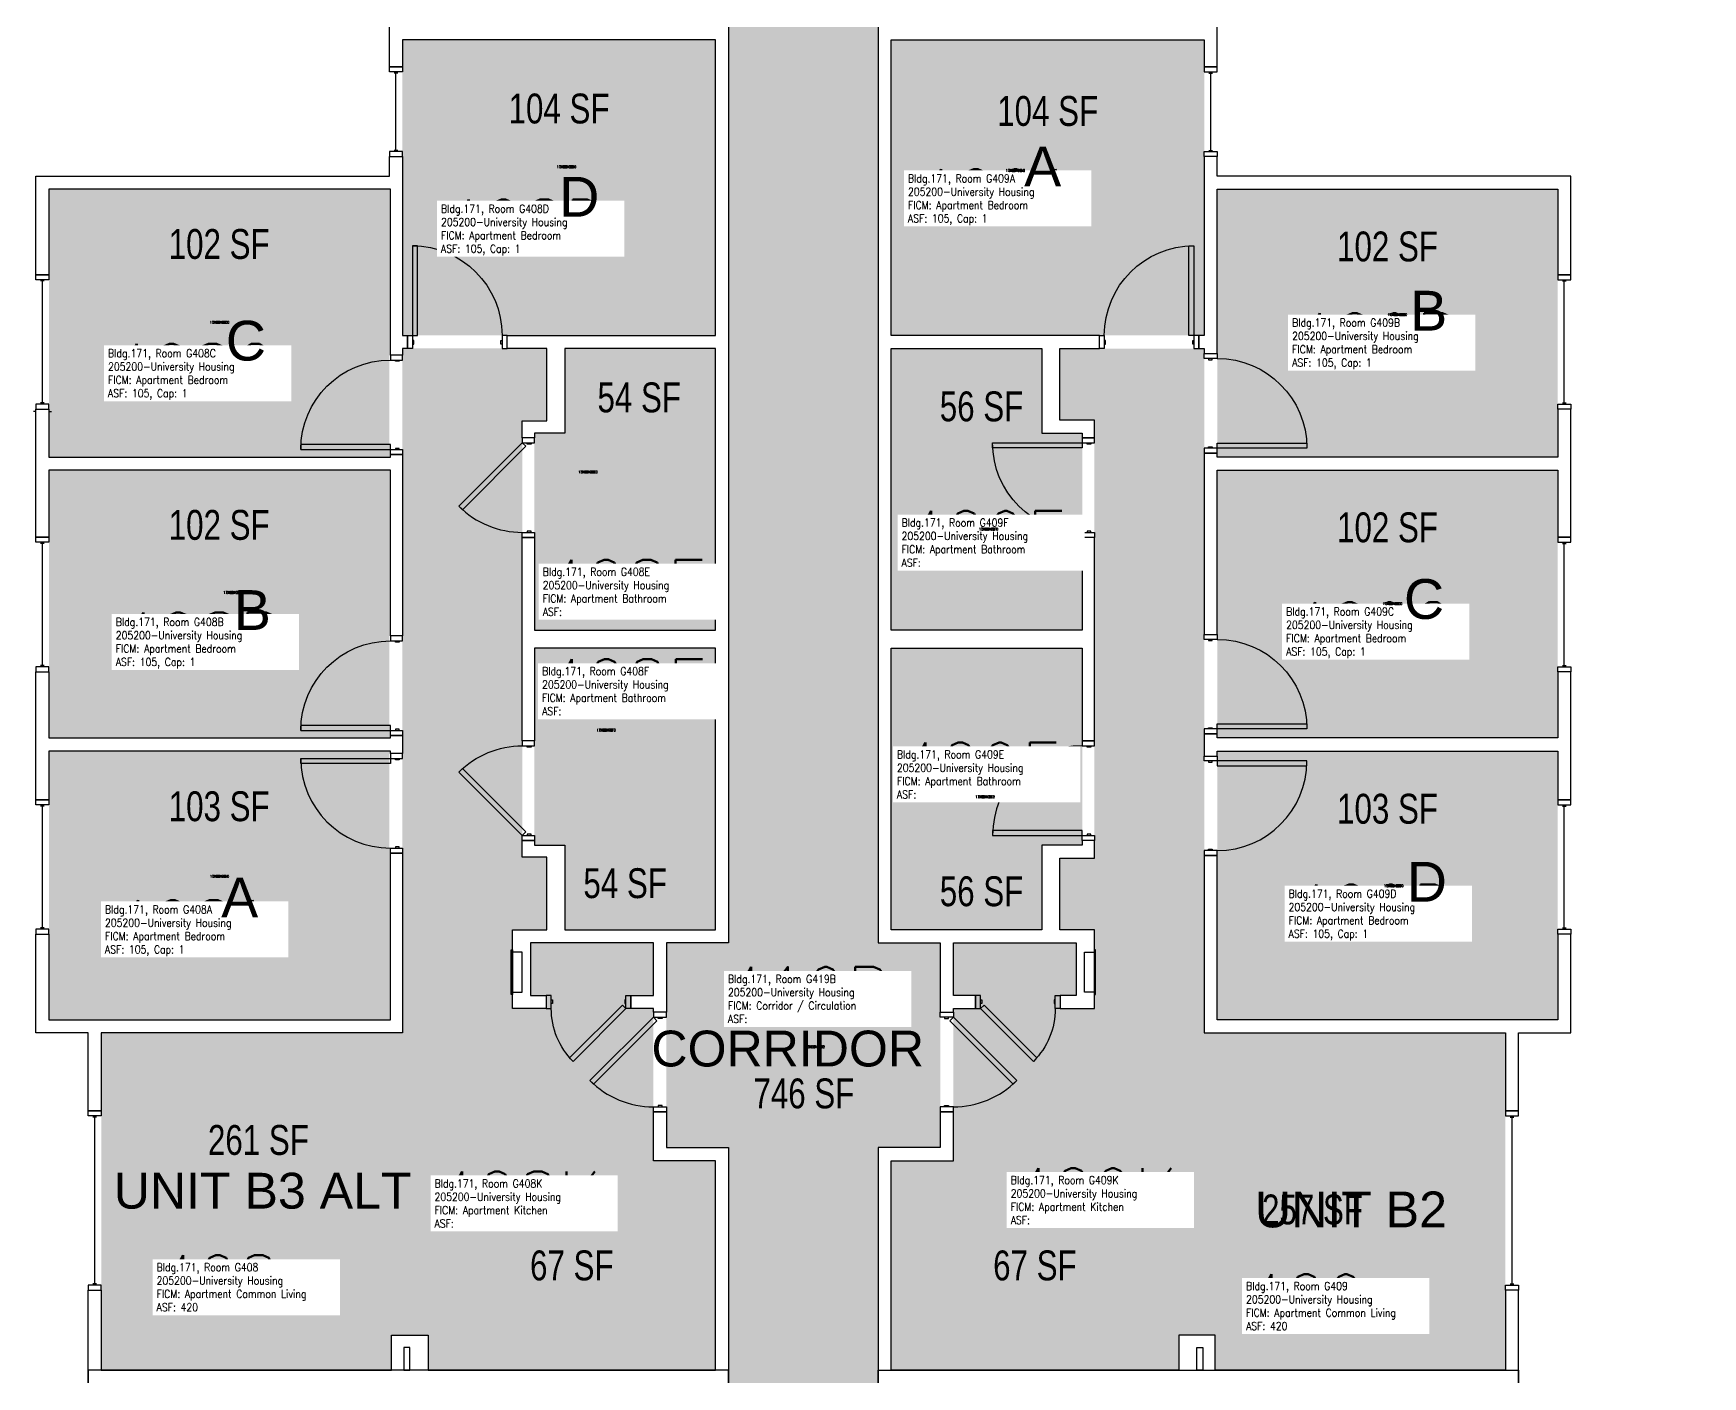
# Model space of a CAD drawing. Header units: inches. Extents: x 1062 to 4030, y -1482 to 1605.
# Drawn here: x 1062 to 1732, y 605 to 1145 of the extents above; entities that cross this region are included whole.
import ezdxf
from ezdxf.enums import TextEntityAlignment as Align

# ---------------------------------------------------------------- set-up
doc = ezdxf.new("R2010")
doc.units = ezdxf.units.IN
doc.header["$LTSCALE"] = 192
doc.header["$MEASUREMENT"] = 0
for name, color, linetype in [('A-AREA-IDEN', 1, 'Continuous'), ('A-DOOR', 2, 'Continuous'), ('A-GLAZ', 1, 'Continuous'), ('A-IDEN-RNUM', 7, 'Continuous'), ('A-IDEN-SNUM', 4, 'Continuous'), ('A-IDEN-VNUM', 4, 'Continuous'), ('A-WALL', 5, 'Continuous'), ('AREA-TEXT', 3, 'Continuous'), ('E-POWER', 2, 'Continuous'), ('Rooms-Category-Color', 7, 'Continuous'), ('Rooms-College-Color', 7, 'Continuous'), ('Rooms-Department-Color', 7, 'Continuous'), ('Rooms-Division-Color', 7, 'Continuous'), ('Rooms-Information', 7, 'Continuous')]:
    doc.layers.add(name, color=color, linetype=linetype)
doc.styles.add('AREA', font='arial.ttf', dxfattribs={"width": 0.75, "height": 12})
doc.styles.add('Dimstyle', font='arial.ttf')
doc.styles.add('ROOMSNUMBER', font='txt.shx', dxfattribs={"height": 0.03})
doc.styles.add('ROOMVNUMBER', font='simplex.shx', dxfattribs={"width": 0.85})
doc.styles.get("Standard").update_dxf_attribs({"font": 'arial.ttf'})

msp = doc.modelspace()

# ---------------------------------------------------------------- hatches: boundary and pattern name
h = msp.add_hatch()
h.set_pattern_fill('ANSI31', color=256, angle=-90, style=0)
h.set_pattern_definition([(315, (2052.15721, 1206.60672), (0.088388348, 0.088388348), [])])
h.paths.add_polyline_path([(1468.21, 875.14), (1468.21, 816.4), (1459, 816.4), (1459, 875.14)], flags=9)
at = {"layer": 'Rooms-Category-Color', "true_color": 0xadadad}
msp.add_hatch(color=253, dxfattribs=at).paths.add_polyline_path([(1732.24, 1327.13), (1732.24, 1243.02), (1677.06, 1243.13), (1677.06, 1267.13), (1401.06, 1267.13), (1401.06, 779.34), (1426.06, 779.34), (1426.06, 697.02), (1401.06, 697.02), (1401.06, 512.98), (1426.06, 512.98), (1426.06, 430.66), (1401.06, 430.66), (1401.06, 62.63), (1341.06, 62.63), (1341.06, 430.66), (1316.06, 430.66), (1316.06, 512.98), (1341.06, 512.98), (1341.06, 697.02), (1316.06, 697.02), (1316.06, 779.34), (1341.06, 779.34), (1341.06, 1267.13), (1341.06, 1327.13), (1596.89, 1327.13), (1596.89, 1352.13), (1679.22, 1352.13), (1679.22, 1327.13)])
at = {"layer": 'Rooms-Category-Color', "true_color": 0x728ef3}
for points in [[(1335.81, 1142.11), (1210.06, 1142.13), (1210.06, 1023.38), (1335.81, 1023.38)], [(1406.31, 1142.13), (1532.06, 1142.13), (1532.06, 1023.38), (1406.31, 1023.38)], [(1068.06, 974.5), (1068.06, 1082.13), (1204.81, 1082.13), (1204.8, 974.49), (1068.5, 974.49)], [(1537.31, 1082.13), (1674.06, 1082.13), (1674.06, 974.5), (1537.31, 974.5)], [(1089.06, 607.63), (1089.06, 743.13), (1210.06, 743.13), (1210.06, 1018.13), (1268.06, 1018.13), (1268.06, 989.38), (1258.19, 989.38), (1258.19, 813.72), (1268.06, 813.72), (1268.06, 784.59), (1254.19, 784.59), (1254.19, 752.89), (1267.81, 752.89), (1267.81, 758.14), (1261.44, 758.14), (1261.44, 779.34), (1310.81, 779.34), (1310.81, 758.14), (1301.81, 758.14), (1301.81, 752.89), (1310.81, 752.89), (1310.81, 691.77), (1220.31, 691.77), (1220.31, 621.63), (1205.69, 621.63), (1205.69, 607.63)], [(1263.06, 984.11), (1263.06, 904.98), (1335.81, 904.98), (1335.81, 1018.11), (1275.31, 1018.13), (1275.31, 984.13), (1259.06, 984.11)], [(1406.31, 1018.13), (1406.31, 904.98), (1483.06, 904.98), (1483.06, 984.13), (1466.81, 984.13), (1466.81, 1018.13)], [(1653.06, 607.62), (1653.06, 743.12), (1532.06, 743.12), (1532.06, 1018.12), (1474.06, 1018.12), (1474.06, 989.37), (1487.94, 989.37), (1487.94, 813.34), (1474.06, 813.34), (1474.06, 784.59), (1487.94, 784.59), (1487.94, 752.89), (1474.31, 752.89), (1474.31, 758.14), (1480.69, 758.14), (1480.69, 779.34), (1431.31, 779.34), (1431.31, 758.14), (1440.31, 758.14), (1440.31, 752.89), (1431.31, 752.89), (1431.31, 691.76), (1521.81, 691.76), (1521.81, 621.62), (1536.44, 621.62), (1536.44, 607.62)], [(1068.06, 969.25), (1068.06, 861.63), (1204.8, 861.61), (1204.81, 969.25), (1068.5, 969.24)], [(1537.31, 969.25), (1674.06, 969.25), (1674.06, 861.63), (1537.31, 861.63)], [(1335.81, 897.72), (1335.81, 784.59), (1275.31, 784.59), (1275.31, 818.59), (1263.06, 818.59), (1263.06, 897.73)], [(1406.31, 897.73), (1406.31, 784.59), (1466.81, 784.59), (1466.81, 818.59), (1483.06, 818.59), (1483.06, 897.73)], [(1068.06, 856.38), (1068.06, 748.38), (1204.81, 748.38), (1204.81, 856.38), (1068.5, 856.36)], [(1537.31, 856.38), (1674.06, 856.38), (1674.06, 748.38), (1537.31, 748.38)], [(1220.31, 607.63), (1335.81, 607.63), (1335.81, 691.77), (1220.31, 691.77)], [(1521.81, 607.62), (1406.31, 607.62), (1406.31, 691.76), (1521.81, 691.76)]]:
    msp.add_hatch(color=171, dxfattribs=at).paths.add_polyline_path(points)
at = {"layer": 'Rooms-College-Color', "true_color": 0xadadad}
for points in [[(1732.24, 1327.13), (1732.24, 1243.02), (1677.06, 1243.13), (1677.06, 1267.13), (1401.06, 1267.13), (1401.06, 779.34), (1426.06, 779.34), (1426.06, 697.02), (1401.06, 697.02), (1401.06, 512.98), (1426.06, 512.98), (1426.06, 430.66), (1401.06, 430.66), (1401.06, 62.63), (1341.06, 62.63), (1341.06, 430.66), (1316.06, 430.66), (1316.06, 512.98), (1341.06, 512.98), (1341.06, 697.02), (1316.06, 697.02), (1316.06, 779.34), (1341.06, 779.34), (1341.06, 1267.13), (1341.06, 1327.13), (1596.89, 1327.13), (1596.89, 1352.13), (1679.22, 1352.13), (1679.22, 1327.13)], [(1335.81, 1142.11), (1210.06, 1142.13), (1210.06, 1023.38), (1335.81, 1023.38)], [(1406.31, 1142.13), (1532.06, 1142.13), (1532.06, 1023.38), (1406.31, 1023.38)], [(1068.06, 974.5), (1068.06, 1082.13), (1204.81, 1082.13), (1204.8, 974.49), (1068.5, 974.49)], [(1537.31, 1082.13), (1674.06, 1082.13), (1674.06, 974.5), (1537.31, 974.5)], [(1089.06, 607.63), (1089.06, 743.13), (1210.06, 743.13), (1210.06, 1018.13), (1268.06, 1018.13), (1268.06, 989.38), (1258.19, 989.38), (1258.19, 813.72), (1268.06, 813.72), (1268.06, 784.59), (1254.19, 784.59), (1254.19, 752.89), (1267.81, 752.89), (1267.81, 758.14), (1261.44, 758.14), (1261.44, 779.34), (1310.81, 779.34), (1310.81, 758.14), (1301.81, 758.14), (1301.81, 752.89), (1310.81, 752.89), (1310.81, 691.77), (1220.31, 691.77), (1220.31, 621.63), (1205.69, 621.63), (1205.69, 607.63)], [(1263.06, 984.11), (1263.06, 904.98), (1335.81, 904.98), (1335.81, 1018.11), (1275.31, 1018.13), (1275.31, 984.13), (1259.06, 984.11)], [(1406.31, 1018.13), (1406.31, 904.98), (1483.06, 904.98), (1483.06, 984.13), (1466.81, 984.13), (1466.81, 1018.13)], [(1653.06, 607.62), (1653.06, 743.12), (1532.06, 743.12), (1532.06, 1018.12), (1474.06, 1018.12), (1474.06, 989.37), (1487.94, 989.37), (1487.94, 813.34), (1474.06, 813.34), (1474.06, 784.59), (1487.94, 784.59), (1487.94, 752.89), (1474.31, 752.89), (1474.31, 758.14), (1480.69, 758.14), (1480.69, 779.34), (1431.31, 779.34), (1431.31, 758.14), (1440.31, 758.14), (1440.31, 752.89), (1431.31, 752.89), (1431.31, 691.76), (1521.81, 691.76), (1521.81, 621.62), (1536.44, 621.62), (1536.44, 607.62)], [(1068.06, 969.25), (1068.06, 861.63), (1204.8, 861.61), (1204.81, 969.25), (1068.5, 969.24)], [(1537.31, 969.25), (1674.06, 969.25), (1674.06, 861.63), (1537.31, 861.63)], [(1335.81, 897.72), (1335.81, 784.59), (1275.31, 784.59), (1275.31, 818.59), (1263.06, 818.59), (1263.06, 897.73)], [(1406.31, 897.73), (1406.31, 784.59), (1466.81, 784.59), (1466.81, 818.59), (1483.06, 818.59), (1483.06, 897.73)], [(1068.06, 856.38), (1068.06, 748.38), (1204.81, 748.38), (1204.81, 856.38), (1068.5, 856.36)], [(1537.31, 856.38), (1674.06, 856.38), (1674.06, 748.38), (1537.31, 748.38)], [(1220.31, 607.63), (1335.81, 607.63), (1335.81, 691.77), (1220.31, 691.77)], [(1521.81, 607.62), (1406.31, 607.62), (1406.31, 691.76), (1521.81, 691.76)]]:
    msp.add_hatch(color=253, dxfattribs=at).paths.add_polyline_path(points)
at = {"layer": 'Rooms-Department-Color', "true_color": 0xacacac}
msp.add_hatch(color=253, dxfattribs=at).paths.add_polyline_path([(1732.24, 1327.13), (1732.24, 1243.02), (1677.06, 1243.13), (1677.06, 1267.13), (1401.06, 1267.13), (1401.06, 779.34), (1426.06, 779.34), (1426.06, 697.02), (1401.06, 697.02), (1401.06, 512.98), (1426.06, 512.98), (1426.06, 430.66), (1401.06, 430.66), (1401.06, 62.63), (1341.06, 62.63), (1341.06, 430.66), (1316.06, 430.66), (1316.06, 512.98), (1341.06, 512.98), (1341.06, 697.02), (1316.06, 697.02), (1316.06, 779.34), (1341.06, 779.34), (1341.06, 1267.13), (1341.06, 1327.13), (1596.89, 1327.13), (1596.89, 1352.13), (1679.22, 1352.13), (1679.22, 1327.13)])
at = {"layer": 'Rooms-Department-Color', "true_color": 0x604aed}
for points in [[(1335.81, 1142.11), (1210.06, 1142.13), (1210.06, 1023.38), (1335.81, 1023.38)], [(1406.31, 1142.13), (1532.06, 1142.13), (1532.06, 1023.38), (1406.31, 1023.38)], [(1068.06, 974.5), (1068.06, 1082.13), (1204.81, 1082.13), (1204.8, 974.49), (1068.5, 974.49)], [(1537.31, 1082.13), (1674.06, 1082.13), (1674.06, 974.5), (1537.31, 974.5)], [(1089.06, 607.63), (1089.06, 743.13), (1210.06, 743.13), (1210.06, 1018.13), (1268.06, 1018.13), (1268.06, 989.38), (1258.19, 989.38), (1258.19, 813.72), (1268.06, 813.72), (1268.06, 784.59), (1254.19, 784.59), (1254.19, 752.89), (1267.81, 752.89), (1267.81, 758.14), (1261.44, 758.14), (1261.44, 779.34), (1310.81, 779.34), (1310.81, 758.14), (1301.81, 758.14), (1301.81, 752.89), (1310.81, 752.89), (1310.81, 691.77), (1220.31, 691.77), (1220.31, 621.63), (1205.69, 621.63), (1205.69, 607.63)], [(1263.06, 984.11), (1263.06, 904.98), (1335.81, 904.98), (1335.81, 1018.11), (1275.31, 1018.13), (1275.31, 984.13), (1259.06, 984.11)], [(1406.31, 1018.13), (1406.31, 904.98), (1483.06, 904.98), (1483.06, 984.13), (1466.81, 984.13), (1466.81, 1018.13)], [(1653.06, 607.62), (1653.06, 743.12), (1532.06, 743.12), (1532.06, 1018.12), (1474.06, 1018.12), (1474.06, 989.37), (1487.94, 989.37), (1487.94, 813.34), (1474.06, 813.34), (1474.06, 784.59), (1487.94, 784.59), (1487.94, 752.89), (1474.31, 752.89), (1474.31, 758.14), (1480.69, 758.14), (1480.69, 779.34), (1431.31, 779.34), (1431.31, 758.14), (1440.31, 758.14), (1440.31, 752.89), (1431.31, 752.89), (1431.31, 691.76), (1521.81, 691.76), (1521.81, 621.62), (1536.44, 621.62), (1536.44, 607.62)], [(1068.06, 969.25), (1068.06, 861.63), (1204.8, 861.61), (1204.81, 969.25), (1068.5, 969.24)], [(1537.31, 969.25), (1674.06, 969.25), (1674.06, 861.63), (1537.31, 861.63)], [(1335.81, 897.72), (1335.81, 784.59), (1275.31, 784.59), (1275.31, 818.59), (1263.06, 818.59), (1263.06, 897.73)], [(1406.31, 897.73), (1406.31, 784.59), (1466.81, 784.59), (1466.81, 818.59), (1483.06, 818.59), (1483.06, 897.73)], [(1068.06, 856.38), (1068.06, 748.38), (1204.81, 748.38), (1204.81, 856.38), (1068.5, 856.36)], [(1537.31, 856.38), (1674.06, 856.38), (1674.06, 748.38), (1537.31, 748.38)], [(1220.31, 607.63), (1335.81, 607.63), (1335.81, 691.77), (1220.31, 691.77)], [(1521.81, 607.62), (1406.31, 607.62), (1406.31, 691.76), (1521.81, 691.76)]]:
    msp.add_hatch(color=173, dxfattribs=at).paths.add_polyline_path(points)
at = {"layer": 'Rooms-Division-Color', "true_color": 0xadadad}
msp.add_hatch(color=253, dxfattribs=at).paths.add_polyline_path([(1732.24, 1327.13), (1732.24, 1243.02), (1677.06, 1243.13), (1677.06, 1267.13), (1401.06, 1267.13), (1401.06, 779.34), (1426.06, 779.34), (1426.06, 697.02), (1401.06, 697.02), (1401.06, 512.98), (1426.06, 512.98), (1426.06, 430.66), (1401.06, 430.66), (1401.06, 62.63), (1341.06, 62.63), (1341.06, 430.66), (1316.06, 430.66), (1316.06, 512.98), (1341.06, 512.98), (1341.06, 697.02), (1316.06, 697.02), (1316.06, 779.34), (1341.06, 779.34), (1341.06, 1267.13), (1341.06, 1327.13), (1596.89, 1327.13), (1596.89, 1352.13), (1679.22, 1352.13), (1679.22, 1327.13)])
at = {"layer": 'Rooms-Division-Color', "true_color": 0x604aed}
for points in [[(1335.81, 1142.11), (1210.06, 1142.13), (1210.06, 1023.38), (1335.81, 1023.38)], [(1406.31, 1142.13), (1532.06, 1142.13), (1532.06, 1023.38), (1406.31, 1023.38)], [(1068.06, 974.5), (1068.06, 1082.13), (1204.81, 1082.13), (1204.8, 974.49), (1068.5, 974.49)], [(1537.31, 1082.13), (1674.06, 1082.13), (1674.06, 974.5), (1537.31, 974.5)], [(1089.06, 607.63), (1089.06, 743.13), (1210.06, 743.13), (1210.06, 1018.13), (1268.06, 1018.13), (1268.06, 989.38), (1258.19, 989.38), (1258.19, 813.72), (1268.06, 813.72), (1268.06, 784.59), (1254.19, 784.59), (1254.19, 752.89), (1267.81, 752.89), (1267.81, 758.14), (1261.44, 758.14), (1261.44, 779.34), (1310.81, 779.34), (1310.81, 758.14), (1301.81, 758.14), (1301.81, 752.89), (1310.81, 752.89), (1310.81, 691.77), (1220.31, 691.77), (1220.31, 621.63), (1205.69, 621.63), (1205.69, 607.63)], [(1263.06, 984.11), (1263.06, 904.98), (1335.81, 904.98), (1335.81, 1018.11), (1275.31, 1018.13), (1275.31, 984.13), (1259.06, 984.11)], [(1406.31, 1018.13), (1406.31, 904.98), (1483.06, 904.98), (1483.06, 984.13), (1466.81, 984.13), (1466.81, 1018.13)], [(1653.06, 607.62), (1653.06, 743.12), (1532.06, 743.12), (1532.06, 1018.12), (1474.06, 1018.12), (1474.06, 989.37), (1487.94, 989.37), (1487.94, 813.34), (1474.06, 813.34), (1474.06, 784.59), (1487.94, 784.59), (1487.94, 752.89), (1474.31, 752.89), (1474.31, 758.14), (1480.69, 758.14), (1480.69, 779.34), (1431.31, 779.34), (1431.31, 758.14), (1440.31, 758.14), (1440.31, 752.89), (1431.31, 752.89), (1431.31, 691.76), (1521.81, 691.76), (1521.81, 621.62), (1536.44, 621.62), (1536.44, 607.62)], [(1068.06, 969.25), (1068.06, 861.63), (1204.8, 861.61), (1204.81, 969.25), (1068.5, 969.24)], [(1537.31, 969.25), (1674.06, 969.25), (1674.06, 861.63), (1537.31, 861.63)], [(1335.81, 897.72), (1335.81, 784.59), (1275.31, 784.59), (1275.31, 818.59), (1263.06, 818.59), (1263.06, 897.73)], [(1406.31, 897.73), (1406.31, 784.59), (1466.81, 784.59), (1466.81, 818.59), (1483.06, 818.59), (1483.06, 897.73)], [(1068.06, 856.38), (1068.06, 748.38), (1204.81, 748.38), (1204.81, 856.38), (1068.5, 856.36)], [(1537.31, 856.38), (1674.06, 856.38), (1674.06, 748.38), (1537.31, 748.38)], [(1220.31, 607.63), (1335.81, 607.63), (1335.81, 691.77), (1220.31, 691.77)], [(1521.81, 607.62), (1406.31, 607.62), (1406.31, 691.76), (1521.81, 691.76)]]:
    msp.add_hatch(color=173, dxfattribs=at).paths.add_polyline_path(points)

# ---------------------------------------------------------------- linework, layer by layer
at = {"layer": 'A-DOOR'}
for points in [[(1214.06, 1023.38), (1216.06, 1023.38), (1216.06, 1059.38), (1214.06, 1059.38)], [(1527.94, 1023.38), (1525.94, 1023.38), (1525.94, 1059.38), (1527.94, 1059.38)], [(1214.06, 1018.13), (1212.06, 1018.13), (1212.06, 1023.38), (1214.06, 1023.38)], [(1214.06, 1019.88), (1214.56, 1019.88), (1214.56, 1021.38), (1214.06, 1021.38)], [(1250.06, 1019.88), (1249.56, 1019.88), (1249.56, 1021.38), (1250.06, 1021.38)], [(1250.06, 1018.13), (1252.06, 1018.13), (1252.06, 1023.38), (1250.06, 1023.38)], [(1491.94, 1018.13), (1489.94, 1018.13), (1489.94, 1023.38), (1491.94, 1023.38)], [(1491.94, 1019.88), (1492.44, 1019.88), (1492.44, 1021.38), (1491.94, 1021.38)], [(1527.94, 1019.88), (1527.44, 1019.88), (1527.44, 1021.38), (1527.94, 1021.38)], [(1527.94, 1018.13), (1529.94, 1018.13), (1529.94, 1023.38), (1527.94, 1023.38)], [(1210.06, 1013.5), (1210.06, 1015.5), (1205.19, 1015.5), (1205.19, 1013.5)], [(1208.69, 1013.5), (1208.69, 1013), (1207.19, 1013), (1207.19, 1013.5)], [(1532.06, 1014.13), (1532.06, 1016.13), (1537.31, 1016.13), (1537.31, 1014.13)], [(1533.81, 1014.13), (1533.81, 1013.63), (1535.31, 1013.63), (1535.31, 1014.13)], [(1205.19, 977.5), (1205.19, 979.5), (1169.19, 979.5), (1169.19, 977.5)], [(1258.19, 980.23), (1259.6, 978.82), (1234.15, 953.36), (1232.73, 954.78)], [(1263.06, 980.23), (1263.06, 982.23), (1258.19, 982.23), (1258.19, 980.23)], [(1261.69, 980.23), (1261.69, 979.73), (1260.19, 979.73), (1260.19, 980.23)], [(1483.06, 980.23), (1483.06, 978.23), (1447.06, 978.23), (1447.06, 980.23)], [(1487.94, 980.23), (1487.94, 982.23), (1483.06, 982.23), (1483.06, 980.23)], [(1486.56, 980.23), (1486.56, 979.73), (1485.06, 979.73), (1485.06, 980.23)], [(1537.31, 978.13), (1537.31, 980.13), (1573.31, 980.13), (1573.31, 978.13)], [(1210.06, 977.5), (1210.06, 975.5), (1205.19, 975.5), (1205.19, 977.5)], [(1208.69, 977.5), (1208.69, 978), (1207.19, 978), (1207.19, 977.5)], [(1532.06, 978.13), (1532.06, 976.13), (1537.31, 976.13), (1537.31, 978.13)], [(1533.81, 978.13), (1533.81, 978.63), (1535.31, 978.63), (1535.31, 978.13)], [(1263.06, 944.23), (1263.06, 942.23), (1258.19, 942.23), (1258.19, 944.23)], [(1261.69, 944.23), (1261.69, 944.73), (1260.19, 944.73), (1260.19, 944.23)], [(1487.94, 944.23), (1487.94, 942.23), (1483.06, 942.23), (1483.06, 944.23)], [(1486.56, 944.23), (1486.56, 944.73), (1485.06, 944.73), (1485.06, 944.23)], [(1210.06, 900.63), (1210.06, 902.63), (1205.19, 902.63), (1205.19, 900.63)], [(1208.69, 900.63), (1208.69, 900.13), (1207.19, 900.13), (1207.19, 900.63)], [(1532.06, 901.25), (1532.06, 903.25), (1537.31, 903.25), (1537.31, 901.25)], [(1533.81, 901.25), (1533.81, 900.75), (1535.31, 900.75), (1535.31, 901.25)], [(1205.19, 864.63), (1205.19, 866.63), (1169.19, 866.63), (1169.19, 864.63)], [(1208.69, 864.63), (1208.69, 865.13), (1207.19, 865.13), (1207.19, 864.63)], [(1532.06, 865.25), (1532.06, 863.25), (1537.31, 863.25), (1537.31, 865.25)], [(1533.81, 865.25), (1533.81, 865.75), (1535.31, 865.75), (1535.31, 865.25)], [(1537.31, 865.25), (1537.31, 867.25), (1573.31, 867.25), (1573.31, 865.25)], [(1210.06, 864.63), (1210.06, 862.63), (1205.19, 862.63), (1205.19, 864.63)], [(1263.06, 858.48), (1263.06, 860.48), (1258.19, 860.48), (1258.19, 858.48)], [(1261.69, 858.48), (1261.69, 857.98), (1260.19, 857.98), (1260.19, 858.48)], [(1487.94, 858.48), (1487.94, 860.48), (1483.06, 860.48), (1483.06, 858.48)], [(1486.56, 858.48), (1486.56, 857.98), (1485.06, 857.98), (1485.06, 858.48)], [(1205.19, 853.38), (1205.19, 851.38), (1169.19, 851.38), (1169.19, 853.38)], [(1210.06, 853.38), (1210.06, 855.38), (1205.19, 855.38), (1205.19, 853.38)], [(1208.69, 853.38), (1208.69, 852.88), (1207.19, 852.88), (1207.19, 853.38)], [(1532.06, 852.38), (1532.06, 854.38), (1537.31, 854.38), (1537.31, 852.38)], [(1533.81, 852.38), (1533.81, 851.88), (1535.31, 851.88), (1535.31, 852.38)], [(1537.31, 852.38), (1537.31, 850.38), (1573.31, 850.38), (1573.31, 852.38)], [(1258.19, 822.48), (1259.6, 823.9), (1234.15, 849.35), (1232.73, 847.94)], [(1263.06, 822.48), (1263.06, 820.48), (1258.19, 820.48), (1258.19, 822.48)], [(1261.69, 822.48), (1261.69, 822.98), (1260.19, 822.98), (1260.19, 822.48)], [(1483.06, 822.48), (1483.06, 824.48), (1447.06, 824.48), (1447.06, 822.48)], [(1487.94, 822.48), (1487.94, 820.48), (1483.06, 820.48), (1483.06, 822.48)], [(1486.56, 822.48), (1486.56, 822.98), (1485.06, 822.98), (1485.06, 822.48)], [(1210.06, 817.38), (1210.06, 815.38), (1205.19, 815.38), (1205.19, 817.38)], [(1208.69, 817.38), (1208.69, 817.88), (1207.19, 817.88), (1207.19, 817.38)], [(1532.06, 816.38), (1532.06, 814.38), (1537.31, 814.38), (1537.31, 816.38)], [(1533.81, 816.38), (1533.81, 816.88), (1535.31, 816.88), (1535.31, 816.38)], [(1269.81, 758.14), (1267.81, 758.14), (1267.81, 752.89), (1269.81, 752.89)], [(1299.81, 758.14), (1301.81, 758.14), (1301.81, 752.89), (1299.81, 752.89)], [(1442.26, 758.14), (1440.26, 758.14), (1440.26, 752.89), (1442.26, 752.89)], [(1472.26, 758.14), (1474.26, 758.14), (1474.26, 752.89), (1472.26, 752.89)], [(1269.81, 756.39), (1270.31, 756.39), (1270.31, 754.89), (1269.81, 754.89)], [(1299.81, 752.89), (1298.4, 754.31), (1277.19, 733.09), (1278.6, 731.68)], [(1299.81, 756.39), (1299.31, 756.39), (1299.31, 754.89), (1299.81, 754.89)], [(1316.06, 749.41), (1316.06, 751.41), (1310.81, 751.41), (1310.81, 749.41)], [(1426.06, 749.41), (1426.06, 751.41), (1431.31, 751.41), (1431.31, 749.41)], [(1442.26, 756.39), (1442.76, 756.39), (1442.76, 754.89), (1442.26, 754.89)], [(1442.26, 752.89), (1443.68, 754.31), (1464.89, 733.09), (1463.48, 731.68)], [(1472.26, 756.39), (1471.76, 756.39), (1471.76, 754.89), (1472.26, 754.89)], [(1310.81, 749.41), (1312.23, 747.99), (1286.77, 722.54), (1285.36, 723.95)], [(1314.31, 749.41), (1314.31, 748.91), (1312.81, 748.91), (1312.81, 749.41)], [(1427.81, 749.41), (1427.81, 748.91), (1429.31, 748.91), (1429.31, 749.41)], [(1431.31, 749.41), (1429.9, 747.99), (1455.36, 722.54), (1456.77, 723.95)], [(1316.06, 713.41), (1316.06, 711.41), (1310.81, 711.41), (1310.81, 713.41)], [(1314.31, 713.41), (1314.31, 713.91), (1312.81, 713.91), (1312.81, 713.41)], [(1426.06, 713.41), (1426.06, 711.41), (1431.31, 711.41), (1431.31, 713.41)], [(1427.81, 713.41), (1427.81, 713.91), (1429.31, 713.91), (1429.31, 713.41)]]:
    msp.add_lwpolyline(points, close=True, dxfattribs=at)
at = {"layer": 'A-DOOR', "extrusion": (0, 0, -1)}
for centre, radius, start, end in [((-1214.06, 1023.38), 36, 90, 180), ((-1527.94, 1023.38), 36, 0, 90), ((-1205.19, 977.5), 36, 0, 90), ((-1537.31, 978.13), 36, 90, 180), ((-1483.06, 980.23), 36, 270, 0), ((-1205.19, 864.63), 36, 0, 90), ((-1537.31, 865.25), 36, 90, 180), ((-1258.19, 822.48), 36, 45, 90), ((-1299.81, 752.89), 30, 315, 0), ((-1442.26, 752.89), 30, 180, 225)]:
    msp.add_arc(centre, radius, start, end, dxfattribs=at)
at = {"layer": 'A-DOOR'}
for centre, start, end in [((1258.19, 980.23), 225, 270), ((1483.06, 822.48), 90, 180), ((1205.19, 853.38), 180, 270), ((1537.31, 852.38), 270, 0), ((1310.81, 749.41), 225, 270), ((1431.31, 749.41), 270, 315)]:
    msp.add_arc(centre, 36, start, end, dxfattribs=at)
at = {"layer": 'A-GLAZ'}
for p, q in [((1208.19, 1128.74), (1206.69, 1128.74)), ((1207.44, 1097.74), (1207.44, 1128.74)), ((1533.94, 1128.74), (1535.44, 1128.74)), ((1534.69, 1097.74), (1534.69, 1128.74)), ((1208.19, 1097.74), (1206.69, 1097.74)), ((1533.94, 1097.74), (1535.44, 1097.74)), ((1066.19, 1045.28), (1064.69, 1045.28)), ((1065.44, 996.28), (1065.44, 1045.28)), ((1675.94, 1045.28), (1677.44, 1045.28)), ((1676.69, 996.28), (1676.69, 1045.28)), ((1062.81, 992.78), (1061.81, 992.78)), ((1066.19, 996.28), (1064.69, 996.28)), ((1068.06, 992.78), (1069.06, 992.78)), ((1675.94, 996.28), (1677.44, 996.28)), ((1066.19, 939.75), (1064.69, 939.75)), ((1065.44, 890.75), (1065.44, 939.75)), ((1675.94, 939.75), (1677.44, 939.75)), ((1676.69, 890.75), (1676.69, 939.75)), ((1066.19, 890.75), (1064.69, 890.75)), ((1675.94, 890.75), (1677.44, 890.75)), ((1066.19, 834.28), (1064.69, 834.28)), ((1065.44, 785.28), (1065.44, 834.28)), ((1675.94, 834.28), (1677.44, 834.28)), ((1676.69, 785.28), (1676.69, 834.28)), ((1066.19, 785.28), (1064.69, 785.28)), ((1675.94, 785.28), (1677.44, 785.28)), ((1087.19, 709.25), (1085.69, 709.25)), ((1086.44, 642.25), (1086.44, 709.25)), ((1654.94, 709.24), (1656.44, 709.24)), ((1655.69, 642.24), (1655.69, 709.24)), ((1087.19, 642.25), (1085.69, 642.25)), ((1654.94, 642.24), (1656.44, 642.24))]:
    msp.add_line(p, q, dxfattribs=at)
for points in [[(1204.81, 1129.24), (1204.81, 1131.24), (1210.06, 1131.24), (1210.06, 1129.24)], [(1537.31, 1129.24), (1537.31, 1131.24), (1532.06, 1131.24), (1532.06, 1129.24)], [(1204.81, 1097.24), (1204.81, 1095.24), (1210.06, 1095.24), (1210.06, 1097.24)], [(1537.31, 1097.24), (1537.31, 1095.24), (1532.06, 1095.24), (1532.06, 1097.24)], [(1062.81, 1045.78), (1062.81, 1047.78), (1068.06, 1047.78), (1068.06, 1045.78)], [(1679.31, 1045.78), (1679.31, 1047.78), (1674.06, 1047.78), (1674.06, 1045.78)], [(1062.81, 995.78), (1062.81, 993.78), (1068.06, 993.78), (1068.06, 995.78)], [(1679.31, 995.78), (1679.31, 993.78), (1674.06, 993.78), (1674.06, 995.78)], [(1062.81, 940.25), (1062.81, 942.25), (1068.06, 942.25), (1068.06, 940.25)], [(1679.31, 940.25), (1679.31, 942.25), (1674.06, 942.25), (1674.06, 940.25)], [(1062.81, 890.25), (1062.81, 888.25), (1068.06, 888.25), (1068.06, 890.25)], [(1679.31, 890.25), (1679.31, 888.25), (1674.06, 888.25), (1674.06, 890.25)], [(1062.81, 834.78), (1062.81, 836.78), (1068.06, 836.78), (1068.06, 834.78)], [(1679.31, 834.78), (1679.31, 836.78), (1674.06, 836.78), (1674.06, 834.78)], [(1062.81, 784.78), (1062.81, 782.78), (1068.06, 782.78), (1068.06, 784.78)], [(1679.31, 784.78), (1679.31, 782.78), (1674.06, 782.78), (1674.06, 784.78)], [(1083.81, 709.75), (1083.81, 711.75), (1089.06, 711.75), (1089.06, 709.75)], [(1658.31, 709.74), (1658.31, 711.74), (1653.06, 711.74), (1653.06, 709.74)], [(1083.81, 641.75), (1083.81, 639.75), (1089.06, 639.75), (1089.06, 641.75)], [(1658.31, 641.74), (1658.31, 639.74), (1653.06, 639.74), (1653.06, 641.74)]]:
    msp.add_lwpolyline(points, close=True, dxfattribs=at)
at = {"layer": 'A-WALL'}
for p, q in [((1204.81, 1131.24), (1204.81, 1147.38)), ((1341.06, 1147.38), (1341.06, 1018.75)), ((1401.06, 1147.38), (1401.06, 1018.75)), ((1537.31, 1131.24), (1537.31, 1147.38)), ((1210.06, 1142.13), (1210.06, 1131.24)), ((1335.81, 1142.13), (1210.06, 1142.13)), ((1335.81, 1023.38), (1335.81, 1142.13)), ((1406.31, 1142.13), (1532.06, 1142.13)), ((1406.31, 1023.38), (1406.31, 1142.13)), ((1532.06, 1142.13), (1532.06, 1131.24)), ((1210.06, 1131.24), (1204.81, 1131.24)), ((1532.06, 1131.24), (1537.31, 1131.24)), ((1204.81, 1087.38), (1204.81, 1095.24)), ((1204.81, 1095.24), (1210.06, 1095.24)), ((1210.06, 1095.24), (1210.06, 1086.75)), ((1537.31, 1095.24), (1532.06, 1095.24)), ((1532.06, 1095.24), (1532.06, 1086.75)), ((1537.31, 1087.38), (1537.31, 1095.24)), ((1062.81, 1087.38), (1204.81, 1087.38)), ((1062.81, 1047.78), (1062.81, 1087.38)), ((1210.06, 1086.75), (1210.06, 1023.38)), ((1532.06, 1086.75), (1532.06, 1023.38)), ((1679.31, 1087.38), (1537.31, 1087.38)), ((1679.31, 1047.78), (1679.31, 1087.38)), ((1205.19, 1082.13), (1068.06, 1082.13)), ((1068.06, 1082.13), (1068.06, 1047.78)), ((1205.19, 1015.5), (1205.19, 1082.13)), ((1537.31, 1082.13), (1674.06, 1082.13)), ((1537.31, 1016.13), (1537.31, 1082.13)), ((1674.06, 1082.13), (1674.06, 1047.78)), ((1068.06, 1047.78), (1062.81, 1047.78)), ((1674.06, 1047.78), (1679.31, 1047.78)), ((1210.06, 1023.38), (1212.06, 1023.38)), ((1212.06, 1023.38), (1212.06, 1018.13)), ((1252.06, 1018.13), (1252.06, 1023.38)), ((1252.06, 1023.38), (1254.81, 1023.38)), ((1254.81, 1023.38), (1335.81, 1023.38)), ((1487.31, 1023.38), (1406.31, 1023.38)), ((1489.94, 1023.38), (1487.31, 1023.38)), ((1489.94, 1018.13), (1489.94, 1023.38)), ((1532.06, 1023.38), (1529.94, 1023.38)), ((1529.94, 1023.38), (1529.94, 1018.13)), ((1210.06, 1015.5), (1205.19, 1015.5)), ((1210.06, 1018.13), (1210.06, 1015.5)), ((1212.06, 1018.13), (1210.06, 1018.13)), ((1254.81, 1018.13), (1252.06, 1018.13)), ((1268.06, 1018.13), (1254.81, 1018.13)), ((1268.06, 989), (1268.06, 1018.13)), ((1335.81, 1018.13), (1275.31, 1018.13)), ((1275.31, 1018.13), (1275.31, 984.13)), ((1335.81, 904.98), (1335.81, 1018.13)), ((1341.06, 1018.75), (1341.06, 779.34)), ((1401.06, 1018.75), (1401.06, 779.34)), ((1406.31, 1018.13), (1466.81, 1018.13)), ((1406.31, 904.98), (1406.31, 1018.13)), ((1466.81, 1018.13), (1466.81, 984.13)), ((1474.06, 1018.13), (1487.31, 1018.13)), ((1474.06, 989.38), (1474.06, 1018.13)), ((1487.31, 1018.13), (1489.94, 1018.13)), ((1529.94, 1018.13), (1532.06, 1018.13)), ((1532.06, 1018.13), (1532.06, 1016.13)), ((1532.06, 1016.13), (1537.31, 1016.13)), ((1062.81, 993.78), (1068.06, 993.78)), ((1062.81, 942.25), (1062.81, 993.78)), ((1068.06, 993.78), (1068.06, 974.5)), ((1679.31, 993.78), (1674.06, 993.78)), ((1674.06, 993.78), (1674.06, 974.5)), ((1679.31, 942.25), (1679.31, 993.78)), ((1258.19, 982.23), (1258.19, 989)), ((1258.19, 989), (1268.06, 989)), ((1487.94, 989.38), (1474.06, 989.38)), ((1487.94, 982.23), (1487.94, 989.38)), ((1263.06, 982.23), (1258.19, 982.23)), ((1263.06, 984.13), (1263.06, 982.23)), ((1275.31, 984.13), (1263.06, 984.13)), ((1466.81, 984.13), (1483.06, 984.13)), ((1483.06, 984.13), (1483.06, 982.23)), ((1483.06, 982.23), (1487.94, 982.23)), ((1068.06, 974.5), (1205.19, 974.5)), ((1205.19, 974.5), (1205.19, 975.5)), ((1205.19, 975.5), (1210.06, 975.5)), ((1210.06, 975.5), (1210.06, 902.63)), ((1537.31, 976.13), (1532.06, 976.13)), ((1532.06, 976.13), (1532.06, 903.25)), ((1537.31, 974.5), (1537.31, 976.13)), ((1674.06, 974.5), (1537.31, 974.5)), ((1205.19, 969.25), (1068.06, 969.25)), ((1068.06, 969.25), (1068.06, 942.25)), ((1205.19, 902.63), (1205.19, 969.25)), ((1537.31, 969.25), (1674.06, 969.25)), ((1537.31, 903.25), (1537.31, 969.25)), ((1674.06, 969.25), (1674.06, 942.25)), ((1068.06, 942.25), (1062.81, 942.25)), ((1258.19, 860.48), (1258.19, 942.23)), ((1258.19, 942.23), (1263.06, 942.23)), ((1263.06, 942.23), (1263.06, 904.98)), ((1487.94, 942.23), (1483.06, 942.23)), ((1483.06, 942.23), (1483.06, 904.98)), ((1487.94, 860.48), (1487.94, 942.23)), ((1674.06, 942.25), (1679.31, 942.25)), ((1210.06, 902.63), (1205.19, 902.63)), ((1263.06, 904.98), (1335.81, 904.98)), ((1483.06, 904.98), (1406.31, 904.98)), ((1532.06, 903.25), (1537.31, 903.25)), ((1263.06, 897.73), (1263.06, 860.48)), ((1335.81, 897.73), (1263.06, 897.73)), ((1335.81, 784.59), (1335.81, 897.73)), ((1406.31, 897.73), (1483.06, 897.73)), ((1406.31, 784.59), (1406.31, 897.73)), ((1483.06, 897.73), (1483.06, 860.48)), ((1062.81, 836.78), (1062.81, 888.25)), ((1062.81, 888.25), (1068.06, 888.25)), ((1068.06, 888.25), (1068.06, 861.63)), ((1679.31, 888.25), (1674.06, 888.25)), ((1674.06, 888.25), (1674.06, 861.63)), ((1679.31, 836.78), (1679.31, 888.25)), ((1068.06, 861.63), (1205.19, 861.63)), ((1205.19, 861.63), (1205.19, 862.63)), ((1205.19, 862.63), (1210.06, 862.63)), ((1210.06, 862.63), (1210.06, 855.38)), ((1263.06, 860.48), (1258.19, 860.48)), ((1483.06, 860.48), (1487.94, 860.48)), ((1537.31, 863.25), (1532.06, 863.25)), ((1532.06, 863.25), (1532.06, 854.38)), ((1537.31, 861.63), (1537.31, 863.25)), ((1674.06, 861.63), (1537.31, 861.63)), ((1068.06, 856.38), (1068.06, 836.78)), ((1205.19, 856.38), (1068.06, 856.38)), ((1205.19, 855.38), (1205.19, 856.38)), ((1210.06, 855.38), (1205.19, 855.38)), ((1532.06, 854.38), (1537.31, 854.38)), ((1537.31, 856.38), (1674.06, 856.38)), ((1537.31, 854.38), (1537.31, 856.38)), ((1674.06, 856.38), (1674.06, 836.78)), ((1068.06, 836.78), (1062.81, 836.78)), ((1674.06, 836.78), (1679.31, 836.78)), ((1258.19, 813.72), (1258.19, 820.48)), ((1258.19, 820.48), (1263.06, 820.48)), ((1263.06, 820.48), (1263.06, 818.59)), ((1263.06, 818.59), (1275.31, 818.59)), ((1275.31, 818.59), (1275.31, 784.59)), ((1483.06, 818.59), (1466.81, 818.59)), ((1466.81, 818.59), (1466.81, 784.59)), ((1487.94, 820.48), (1483.06, 820.48)), ((1483.06, 820.48), (1483.06, 818.59)), ((1487.94, 813.34), (1487.94, 820.48)), ((1205.19, 748.38), (1205.19, 815.38)), ((1205.19, 815.38), (1210.06, 815.38)), ((1210.06, 815.38), (1210.06, 743.13)), ((1268.06, 813.72), (1258.19, 813.72)), ((1268.06, 784.59), (1268.06, 813.72)), ((1474.06, 813.34), (1487.94, 813.34)), ((1474.06, 784.59), (1474.06, 813.34)), ((1537.31, 814.38), (1532.06, 814.38)), ((1532.06, 814.38), (1532.06, 743.13)), ((1537.31, 748.38), (1537.31, 814.38)), ((1254.19, 752.89), (1254.19, 784.59)), ((1254.19, 784.59), (1268.06, 784.59)), ((1275.31, 784.59), (1335.81, 784.59)), ((1466.81, 784.59), (1406.31, 784.59)), ((1487.94, 784.59), (1474.06, 784.59)), ((1487.94, 752.89), (1487.94, 784.59)), ((1062.81, 743.13), (1062.81, 782.78)), ((1062.81, 782.78), (1068.06, 782.78)), ((1068.06, 782.78), (1068.06, 748.38)), ((1261.44, 779.34), (1261.44, 758.14)), ((1310.81, 779.34), (1261.44, 779.34)), ((1310.81, 758.14), (1310.81, 779.34)), ((1316.06, 779.34), (1316.06, 751.41)), ((1341.06, 779.34), (1316.06, 779.34)), ((1401.06, 779.34), (1426.06, 779.34)), ((1426.06, 779.34), (1426.06, 751.41)), ((1431.31, 758.14), (1431.31, 779.34)), ((1431.31, 779.34), (1480.69, 779.34)), ((1480.69, 779.34), (1480.69, 758.14)), ((1679.31, 782.78), (1674.06, 782.78)), ((1674.06, 782.78), (1674.06, 748.38)), ((1679.31, 743.13), (1679.31, 782.78)), ((1261.44, 758.14), (1267.81, 758.14)), ((1267.81, 758.14), (1267.81, 752.89)), ((1301.81, 752.89), (1301.81, 758.14)), ((1301.81, 758.14), (1310.81, 758.14)), ((1440.26, 758.14), (1431.31, 758.14)), ((1440.26, 752.89), (1440.26, 758.14)), ((1480.69, 758.14), (1474.26, 758.14)), ((1474.26, 758.14), (1474.26, 752.89)), ((1267.81, 752.89), (1254.19, 752.89)), ((1310.81, 752.89), (1301.81, 752.89)), ((1310.81, 751.41), (1310.81, 752.89)), ((1316.06, 751.41), (1310.81, 751.41)), ((1426.06, 751.41), (1431.31, 751.41)), ((1431.31, 752.89), (1440.26, 752.89)), ((1431.31, 751.41), (1431.31, 752.89)), ((1474.26, 752.89), (1487.94, 752.89)), ((1068.06, 748.38), (1205.19, 748.38)), ((1674.06, 748.38), (1537.31, 748.38)), ((1083.81, 743.13), (1062.81, 743.13)), ((1083.81, 711.75), (1083.81, 743.13)), ((1210.06, 743.13), (1089.06, 743.13)), ((1089.06, 743.13), (1089.06, 711.75)), ((1532.06, 743.13), (1653.06, 743.13)), ((1653.06, 743.13), (1653.06, 711.74)), ((1658.31, 743.13), (1679.31, 743.13)), ((1658.31, 711.74), (1658.31, 743.13)), ((1089.06, 711.75), (1083.81, 711.75)), ((1310.81, 691.77), (1310.81, 711.41)), ((1310.81, 711.41), (1316.06, 711.41)), ((1316.06, 711.41), (1316.06, 697.02)), ((1431.31, 711.41), (1426.06, 711.41)), ((1426.06, 711.41), (1426.06, 697.02)), ((1431.31, 691.77), (1431.31, 711.41)), ((1653.06, 711.74), (1658.31, 711.74)), ((1335.81, 691.77), (1310.81, 691.77)), ((1316.06, 697.02), (1341.06, 697.02)), ((1335.81, 607.62), (1335.81, 691.77)), ((1341.06, 697.02), (1341.06, 602.37)), ((1401.06, 697.02), (1401.06, 602.37)), ((1426.06, 697.02), (1401.06, 697.02)), ((1406.31, 607.62), (1406.31, 691.77)), ((1406.31, 691.77), (1431.31, 691.77)), ((1083.81, 602.37), (1083.81, 639.75)), ((1083.81, 639.75), (1089.06, 639.75)), ((1089.06, 639.75), (1089.06, 607.62)), ((1658.31, 639.74), (1653.06, 639.74)), ((1653.06, 639.74), (1653.06, 607.62)), ((1658.31, 602.37), (1658.31, 639.74)), ((1205.69, 621.63), (1220.31, 621.63)), ((1205.69, 607.62), (1205.69, 621.63)), ((1220.31, 621.63), (1220.31, 607.62)), ((1521.81, 621.63), (1521.81, 607.62)), ((1536.44, 621.63), (1521.81, 621.63)), ((1536.44, 607.62), (1536.44, 621.63)), ((1213.06, 616.75), (1210.56, 616.75)), ((1210.56, 616.75), (1210.56, 607.62)), ((1213.06, 607.62), (1213.06, 616.75)), ((1529.06, 607.62), (1529.06, 616.75)), ((1529.06, 616.75), (1531.56, 616.75)), ((1531.56, 616.75), (1531.56, 607.62)), ((1083.81, 607.62), (1083.81, 570.26)), ((1341.06, 607.62), (1083.81, 607.62)), ((1089.06, 607.62), (1205.69, 607.62)), ((1210.56, 607.62), (1213.06, 607.62)), ((1220.31, 607.62), (1335.81, 607.62)), ((1341.06, 512.98), (1341.06, 607.62)), ((1401.06, 512.98), (1401.06, 607.62)), ((1401.06, 607.62), (1658.31, 607.62)), ((1521.81, 607.62), (1406.31, 607.62)), ((1531.56, 607.62), (1529.06, 607.62)), ((1653.06, 607.62), (1536.44, 607.62)), ((1658.31, 607.62), (1658.31, 570.26))]:
    msp.add_line(p, q, dxfattribs=at)
at = {"layer": 'E-POWER'}
for points in [[(1254.19, 759.55), (1254.19, 758.55), (1254.06, 758.55), (1253.94, 758.55), (1253.69, 758.55), (1253.69, 775.55), (1253.69, 776.55), (1254.19, 776.55)], [(1254.19, 775.55), (1254.19, 759.55), (1258.19, 759.55), (1258.19, 775.55)], [(1487.94, 758.55), (1488.44, 758.55), (1488.44, 776.55), (1487.94, 776.55)]]:
    msp.add_lwpolyline(points, close=True, dxfattribs=at)
msp.add_lwpolyline([(1487.94, 759.55), (1483.94, 759.55), (1483.94, 775.55), (1487.94, 775.55)], dxfattribs=at)

# ---------------------------------------------------------------- texts
at = {"layer": 'A-AREA-IDEN'}
for s, p in [('CORRIDOR', (1364.79, 729.63)), ('UNIT B3 ALT', (1153.9, 672.51)), ('UNIT B2', (1591, 664.98))]:
    msp.add_text(s, height=14.4, dxfattribs=at).set_placement(p, align=Align.CENTER)
at = {"layer": 'A-AREA-IDEN', "char_height": 16, "width": 1, "attachment_point": 1, "style": 'Dimstyle'}
for s, insert in [('{\\C1;A}', (1459.74, 1099.26)), ('{\\C1;D}', (1273, 1087.09)), ('{\\C1;B}', (1614.76, 1041.31)), ('{\\C1;C}', (1139.1, 1029.27)), ('{\\C1;C}', (1612.28, 925.46)), ('{\\C1;B}', (1142.29, 921.02)), ('{\\C1;D}', (1613.41, 811.85)), ('{\\C1;A}', (1137.22, 805.51))]:
    msp.add_mtext(s, dxfattribs=dict(at, insert=insert))
at = {"layer": 'A-IDEN-RNUM', "style": 'ROOMSNUMBER', "width": 0.85}
for s, p in [('0408-D0', (1275.95, 1091.13)), ('0409-A0', (1456.23, 1089.64)), ('0408-C0', (1136.57, 1028.62)), ('0409-B0', (1609.62, 1031.7)), ('0408-E0', (1284.51, 968.51)), ('0409-F0', (1445.44, 945.54)), ('0408-B0', (1142.06, 920.06)), ('0409-C0', (1607.66, 915.58)), ('0408-F0', (1291.85, 864.79)), ('0409-E0', (1444.07, 837.98)), ('0408-A0', (1136.57, 806.02)), ('0409-D0', (1608.18, 802.23)), ('0419-B0', (1375.74, 737.54)), ('0409-K0', (1482.56, 677.91)), ('0408-K0', (1251.13, 674.83)), ('0408-00', (1135.91, 640.75)), ('0409-00', (1573.44, 632.42))]:
    msp.add_text(s, height=1, dxfattribs=at).set_placement(p, align=Align.MIDDLE_CENTER)
at = {"layer": 'A-IDEN-SNUM', "style": 'ROOMSNUMBER', "width": 0.85}
for s, p in [('1710G408D0', (1275.95, 1091.13)), ('1710G409A0', (1456.23, 1089.64)), ('1710G408C0', (1136.57, 1028.62)), ('1710G409B0', (1609.62, 1031.7)), ('1710G408E0', (1284.51, 968.51)), ('1710G409F0', (1445.44, 945.54)), ('1710G408B0', (1142.06, 920.06)), ('1710G409C0', (1607.66, 915.58)), ('1710G408F0', (1291.85, 864.79)), ('1710G409E0', (1444.07, 837.98)), ('1710G408A0', (1136.57, 806.02)), ('1710G409D0', (1608.18, 802.23)), ('1710G419B0', (1375.74, 737.54)), ('1710G409K0', (1482.56, 677.91)), ('1710G408K0', (1251.13, 674.83)), ('1710G40800', (1135.91, 640.75)), ('1710G40900', (1573.44, 632.42))]:
    msp.add_text(s, height=1, dxfattribs=at).set_placement(p, align=Align.MIDDLE_CENTER)
at = {"layer": 'A-IDEN-VNUM', "style": 'ROOMVNUMBER', "width": 0.85}
for s, p in [('409A', (1447.69, 1078.97)), ('408D', (1259.23, 1066.8)), ('409B', (1601.08, 1021.02)), ('408C', (1125.94, 1008.71)), ('409F', (1443.74, 941.71)), ('408E', (1299.62, 921.96)), ('408B', (1128.61, 900.73)), ('409C', (1599.12, 904.9)), ('408F', (1299.37, 882.03)), ('409E', (1441.89, 848.58)), ('409D', (1599.64, 791.56)), ('408A', (1125.18, 785.22)), ('419B', (1372.66, 758.35)), ('408K', (1256.61, 676.18)), ('409K', (1488.05, 677.55)), ('408', (1135.9, 642.51)), ('409', (1573, 634.98))]:
    msp.add_text(s, height=22.5, dxfattribs=at).set_placement(p, align=Align.MIDDLE_CENTER)
at = {"layer": 'AREA-TEXT', "style": 'AREA', "width": 0.75}
for s, p in [('104 SF', (1272.94, 1114.56)), ('104 SF', (1469.19, 1113.57)), ('102 SF', (1136.43, 1060.12)), ('102 SF', (1605.69, 1059.13)), ('54 SF', (1305.15, 998.47)), ('56 SF', (1442.63, 994.87)), ('102 SF', (1136.44, 947.25)), ('102 SF', (1605.69, 946.26)), ('103 SF', (1136.44, 834.19)), ('103 SF', (1605.69, 833.19)), ('54 SF', (1299.49, 803.28)), ('56 SF', (1442.63, 800.03)), ('746 SF', (1371.27, 718.81)), ('261 SF', (1152.19, 700.1)), ('257 SF', (1575.56, 672.17)), ('67 SF', (1278.06, 649.7)), ('67 SF', (1464.06, 649.69))]:
    msp.add_text(s, height=12, dxfattribs=at).set_placement(p, align=Align.MIDDLE_CENTER)

# ---------------------------------------------------------------- next in the draw order: texts
at = {"layer": 'Rooms-Information', "char_height": 3.2143, "width": 72, "attachment_point": 7, "style": 'ROOMVNUMBER', "bg_fill": 3, "box_fill_scale": 1.5, "bg_fill_color": 256, "bg_fill_true_color": 13158600, "bg_fill_transparency": 0}
for s, insert in [('Bldg.171, Room G409A^M^J205200-University Housing^M^JFICM: Apartment Bedroom^M^JASF: 105, Cap: 1', (1413.09, 1067.72)), ('Bldg.171, Room G408D^M^J205200-University Housing^M^JFICM: Apartment Bedroom^M^JASF: 105, Cap: 1', (1225.53, 1055.55)), ('Bldg.171, Room G409B^M^J205200-University Housing^M^JFICM: Apartment Bedroom^M^JASF: 105, Cap: 1', (1567.38, 1009.77)), ('Bldg.171, Room G408C^M^J205200-University Housing^M^JFICM: Apartment Bedroom^M^JASF: 105, Cap: 1', (1091.79, 997.46)), ('Bldg.171, Room G409F^M^J205200-University Housing^M^JFICM: Apartment Bathroom^M^JASF: ', (1410.5, 930.46)), ('Bldg.171, Room G408E^M^J205200-University Housing^M^JFICM: Apartment Bathroom^M^JASF: ', (1266.38, 910.71)), ('Bldg.171, Room G409C^M^J205200-University Housing^M^JFICM: Apartment Bedroom^M^JASF: 105, Cap: 1', (1564.97, 893.65)), ('Bldg.171, Room G408B^M^J205200-University Housing^M^JFICM: Apartment Bedroom^M^JASF: 105, Cap: 1', (1094.91, 889.48)), ('Bldg.171, Room G408F^M^J205200-University Housing^M^JFICM: Apartment Bathroom^M^JASF: ', (1266.13, 870.78)), ('Bldg.171, Room G409E^M^J205200-University Housing^M^JFICM: Apartment Bathroom^M^JASF: ', (1408.65, 837.33)), ('Bldg.171, Room G409D^M^J205200-University Housing^M^JFICM: Apartment Bedroom^M^JASF: 105, Cap: 1', (1565.95, 780.31)), ('Bldg.171, Room G408A^M^J205200-University Housing^M^JFICM: Apartment Bedroom^M^JASF: 105, Cap: 1', (1090.57, 773.97)), ('Bldg.171, Room G419B^M^J205200-University Housing^M^JFICM: Corridor / Circulation^M^JASF: ', (1340.79, 747.1)), ('Bldg.171, Room G408K^M^J205200-University Housing^M^JFICM: Apartment Kitchen^M^JASF: ', (1222.92, 664.93)), ('Bldg.171, Room G409K^M^J205200-University Housing^M^JFICM: Apartment Kitchen^M^JASF: ', (1454.35, 666.3)), ('Bldg.171, Room G408^M^J205200-University Housing^M^JFICM: Apartment Common Living^M^JASF: 420', (1111.31, 631.26)), ('Bldg.171, Room G409^M^J205200-University Housing^M^JFICM: Apartment Common Living^M^JASF: 420', (1548.87, 623.73))]:
    msp.add_mtext(s, dxfattribs=dict(at, insert=insert))

doc.saveas('drawing.dxf')
